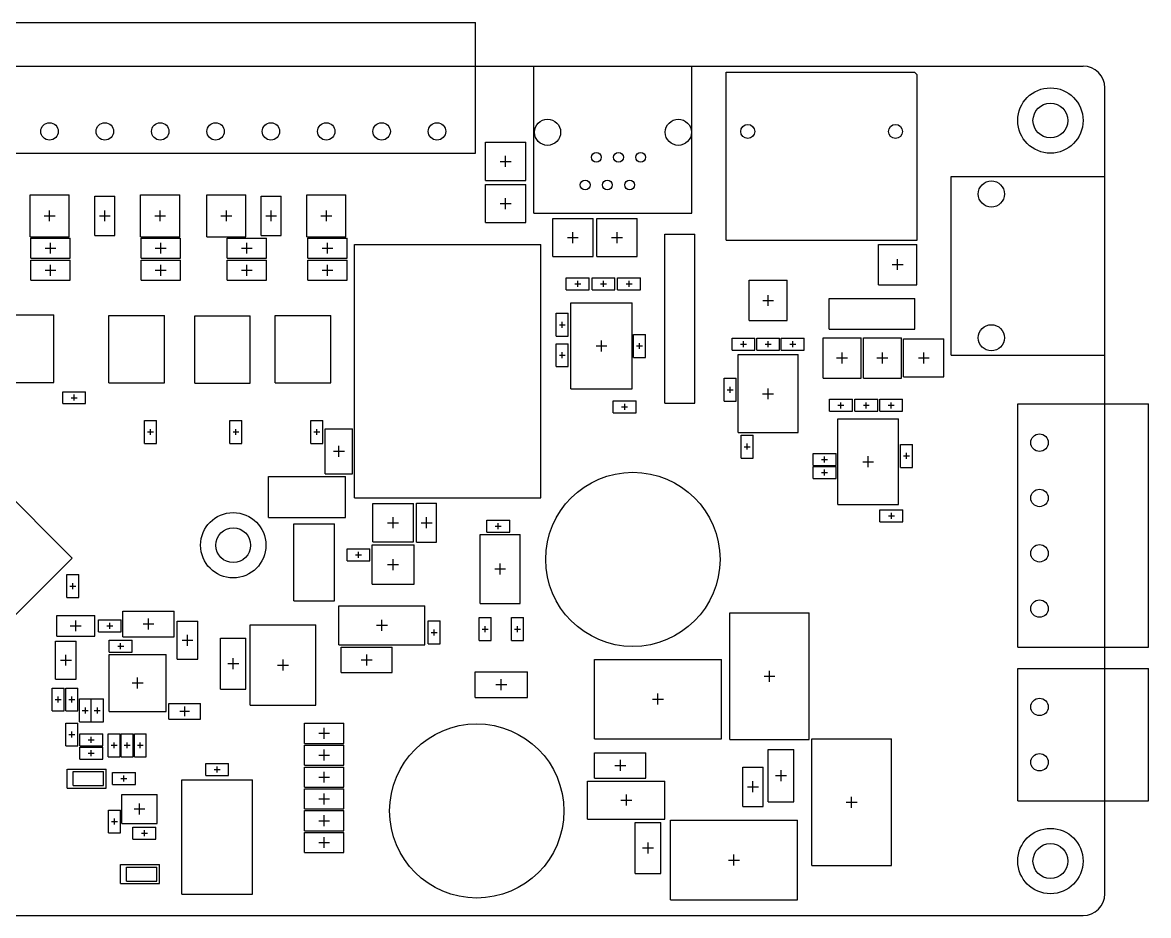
# Model space of a CAD drawing. Extents: x 13 to 256, y 25 to 107.
# Drawn here: x 152.7 to 256, y 25 to 107 of the extents above; entities that cross this region are included whole.
import ezdxf

# ---------------------------------------------------------------- set-up
doc = ezdxf.new("R2010")
doc.units = 0
doc.layers.add('MECHANICAL1', color=6, linetype='CONTINUOUS')
doc.layers.add('MECHANICAL15', color=56, linetype='CONTINUOUS')

msp = doc.modelspace()

# ---------------------------------------------------------------- linework, layer by layer
at = {"layer": 'MECHANICAL1'}
for p, q in [((19, 103), (250, 103)), ((252, 27), (252, 101)), ((19, 25), (250, 25))]:
    msp.add_line(p, q, dxfattribs=at)
for centre, radius in [((247, 98), 3), ((247, 98), 1.6), ((155.14, 97), 0.8), ((160.22, 97), 0.8), ((165.3, 97), 0.8), ((170.38, 97), 0.8), ((175.46, 97), 0.8), ((180.54, 97), 0.8), ((185.62, 97), 0.8), ((190.7, 97), 0.8), ((200.85, 96.92), 1.2), ((212.85, 96.92), 1.2), ((219.22, 97), 0.64), ((232.78, 97), 0.64), ((205.32, 94.62), 0.45), ((207.36, 94.62), 0.45), ((209.4, 94.62), 0.45), ((204.3, 92.08), 0.45), ((206.34, 92.08), 0.45), ((208.38, 92.08), 0.45), ((241.58, 91.25), 1.2), ((241.58, 78.05), 1.2), ((246, 68.42), 0.8), ((246, 63.34), 0.8), ((172, 59), 3), ((172, 59), 1.6), ((246, 58.26), 0.8), ((246, 53.18), 0.8), ((246, 44.15), 0.8), ((246, 39.07), 0.8), ((247, 30), 3), ((247, 30), 1.6)]:
    msp.add_circle(centre, radius, dxfattribs=at)
for centre, start, end in [((250, 101), 0, 90), ((250, 27), 270, 0)]:
    msp.add_arc(centre, 2, start, end, dxfattribs=at)
at = {"layer": 'MECHANICAL15'}
for p, q in [((136.35, 107), (194.24, 107)), ((194.24, 95), (194.24, 107)), ((199.6, 103), (214.1, 103)), ((199.6, 89.5), (199.6, 103)), ((214.1, 89.5), (214.1, 103)), ((217.23, 87), (217.23, 102.45)), ((217.23, 102.45), (234.52, 102.45)), ((234.52, 102.45), (234.77, 102.2)), ((234.77, 87), (234.77, 102.2)), ((195.15, 92.5), (195.15, 96)), ((195.15, 96), (198.85, 96)), ((198.85, 92.5), (198.85, 96)), ((136.35, 95), (194.24, 95)), ((196.5, 94.25), (197.5, 94.25)), ((197, 93.75), (197, 94.75)), ((195.15, 92.5), (198.85, 92.5)), ((195.15, 88.62), (195.15, 92.12)), ((195.15, 92.12), (198.85, 92.12)), ((198.85, 88.62), (198.85, 92.12)), ((237.88, 92.85), (251.98, 92.85)), ((237.88, 92.25), (237.88, 92.85)), ((237.88, 76.45), (237.88, 92.25)), ((251.98, 77.15), (251.98, 92.85)), ((153.35, 87.32), (153.35, 91.17)), ((153.35, 91.17), (156.95, 91.17)), ((156.95, 87.32), (156.95, 91.17)), ((159.3, 87.45), (159.3, 91.05)), ((159.3, 91.05), (161.15, 91.05)), ((161.15, 87.45), (161.15, 91.05)), ((163.5, 87.32), (163.5, 91.17)), ((163.5, 91.17), (167.1, 91.17)), ((167.1, 87.32), (167.1, 91.17)), ((169.57, 87.32), (169.57, 91.17)), ((169.57, 91.17), (173.17, 91.17)), ((173.17, 87.32), (173.17, 91.17)), ((174.55, 87.45), (174.55, 91.05)), ((174.55, 91.05), (176.4, 91.05)), ((176.4, 87.45), (176.4, 91.05)), ((178.75, 87.32), (178.75, 91.17)), ((178.75, 91.17), (182.35, 91.17)), ((182.35, 87.32), (182.35, 91.17)), ((196.5, 90.38), (197.5, 90.38)), ((197, 89.87), (197, 90.87)), ((154.65, 89.25), (155.65, 89.25)), ((155.15, 88.75), (155.15, 89.75)), ((159.73, 89.25), (160.72, 89.25)), ((160.23, 88.75), (160.23, 89.75)), ((164.8, 89.25), (165.8, 89.25)), ((165.3, 88.75), (165.3, 89.75)), ((170.87, 89.25), (171.87, 89.25)), ((171.37, 88.75), (171.37, 89.75)), ((174.98, 89.25), (175.97, 89.25)), ((175.48, 88.75), (175.48, 89.75)), ((180.05, 89.25), (181.05, 89.25)), ((180.55, 88.75), (180.55, 89.75)), ((199.6, 89.5), (214.1, 89.5)), ((201.32, 85.5), (201.32, 89)), ((201.32, 89), (205.03, 89)), ((205.03, 85.5), (205.03, 89)), ((205.38, 85.5), (205.38, 89)), ((205.38, 89), (209.08, 89)), ((209.08, 85.5), (209.08, 89)), ((195.15, 88.62), (198.85, 88.62)), ((153.35, 87.32), (156.95, 87.32)), ((153.43, 87.2), (157.03, 87.2)), ((153.43, 85.35), (153.43, 87.2)), ((157.03, 85.35), (157.03, 87.2)), ((159.3, 87.45), (161.15, 87.45)), ((163.5, 87.32), (167.1, 87.32)), ((163.55, 87.2), (167.15, 87.2)), ((163.55, 85.35), (163.55, 87.2)), ((167.15, 85.35), (167.15, 87.2)), ((169.57, 87.32), (173.17, 87.32)), ((171.45, 87.2), (175.05, 87.2)), ((171.45, 85.35), (171.45, 87.2)), ((174.55, 87.45), (176.4, 87.45)), ((175.05, 85.35), (175.05, 87.2)), ((178.75, 87.32), (182.35, 87.32)), ((178.85, 87.2), (182.45, 87.2)), ((178.85, 85.35), (178.85, 87.2)), ((182.45, 85.35), (182.45, 87.2)), ((202.67, 87.25), (203.67, 87.25)), ((203.17, 86.75), (203.17, 87.75)), ((206.73, 87.25), (207.72, 87.25)), ((207.23, 86.75), (207.23, 87.75)), ((211.62, 87.56), (214.38, 87.56)), ((211.62, 72.06), (211.62, 87.56)), ((214.38, 72.06), (214.38, 87.56)), ((217.23, 87), (234.77, 87)), ((154.73, 86.28), (155.73, 86.28)), ((155.23, 85.78), (155.23, 86.78)), ((164.85, 86.28), (165.85, 86.28)), ((165.35, 85.78), (165.35, 86.78)), ((172.75, 86.28), (173.75, 86.28)), ((173.25, 85.78), (173.25, 86.78)), ((180.15, 86.28), (181.15, 86.28)), ((180.65, 85.78), (180.65, 86.78)), ((183.12, 63.35), (183.12, 86.62)), ((183.12, 86.62), (200.22, 86.62)), ((200.22, 63.35), (200.22, 86.62)), ((231.23, 86.62), (234.73, 86.62)), ((231.23, 82.92), (231.23, 86.62)), ((234.73, 82.92), (234.73, 86.62)), ((153.43, 85.35), (157.03, 85.35)), ((153.43, 85.18), (157.03, 85.18)), ((153.43, 83.33), (153.43, 85.18)), ((155.23, 83.75), (155.23, 84.75)), ((157.03, 83.33), (157.03, 85.18)), ((163.55, 85.35), (167.15, 85.35)), ((163.55, 85.18), (167.15, 85.18)), ((163.55, 83.33), (163.55, 85.18)), ((165.35, 83.75), (165.35, 84.75)), ((167.15, 83.33), (167.15, 85.18)), ((171.45, 85.35), (175.05, 85.35)), ((171.45, 85.18), (175.05, 85.18)), ((171.45, 83.33), (171.45, 85.18)), ((173.25, 83.75), (173.25, 84.75)), ((175.05, 83.33), (175.05, 85.18)), ((178.85, 85.35), (182.45, 85.35)), ((178.85, 85.18), (182.45, 85.18)), ((178.85, 83.33), (178.85, 85.18)), ((180.65, 83.75), (180.65, 84.75)), ((182.45, 83.33), (182.45, 85.18)), ((201.32, 85.5), (205.03, 85.5)), ((205.38, 85.5), (209.08, 85.5)), ((232.48, 84.77), (233.48, 84.77)), ((232.98, 84.28), (232.98, 85.27)), ((154.73, 84.25), (155.73, 84.25)), ((164.85, 84.25), (165.85, 84.25)), ((172.75, 84.25), (173.75, 84.25)), ((180.15, 84.25), (181.15, 84.25)), ((153.43, 83.33), (157.03, 83.33)), ((163.55, 83.33), (167.15, 83.33)), ((171.45, 83.33), (175.05, 83.33)), ((178.85, 83.33), (182.45, 83.33)), ((202.57, 82.45), (202.57, 83.55)), ((202.57, 83.55), (204.68, 83.55)), ((203.35, 83), (203.9, 83)), ((203.63, 82.73), (203.63, 83.27)), ((204.68, 82.45), (204.68, 83.55)), ((204.93, 82.45), (204.93, 83.55)), ((204.93, 83.55), (207.02, 83.55)), ((205.7, 83), (206.25, 83)), ((205.98, 82.73), (205.98, 83.27)), ((207.02, 82.45), (207.02, 83.55)), ((207.27, 82.45), (207.27, 83.55)), ((207.27, 83.55), (209.37, 83.55)), ((208.05, 83), (208.6, 83)), ((208.33, 82.73), (208.33, 83.27)), ((209.37, 82.45), (209.37, 83.55)), ((219.35, 83.33), (222.85, 83.33)), ((219.35, 79.63), (219.35, 83.33)), ((222.85, 79.63), (222.85, 83.33)), ((231.23, 82.92), (234.73, 82.92)), ((202.57, 82.45), (204.68, 82.45)), ((204.93, 82.45), (207.02, 82.45)), ((207.27, 82.45), (209.37, 82.45)), ((221.1, 80.98), (221.1, 81.97)), ((226.68, 81.65), (234.57, 81.65)), ((226.68, 78.85), (226.68, 81.65)), ((234.57, 78.85), (234.57, 81.65)), ((203, 73.35), (203, 81.25)), ((203, 81.25), (208.6, 81.25)), ((208.6, 73.35), (208.6, 81.25)), ((220.6, 81.48), (221.6, 81.48)), ((150.45, 80.15), (155.55, 80.15)), ((155.55, 73.95), (155.55, 80.15)), ((160.58, 73.9), (160.58, 80.1)), ((160.58, 80.1), (165.68, 80.1)), ((165.68, 73.9), (165.68, 80.1)), ((168.47, 73.87), (168.47, 80.07)), ((168.47, 80.07), (173.57, 80.07)), ((173.57, 73.87), (173.57, 80.07)), ((175.85, 73.9), (175.85, 80.1)), ((175.85, 80.1), (180.95, 80.1)), ((180.95, 73.9), (180.95, 80.1)), ((201.65, 78.2), (201.65, 80.3)), ((201.65, 80.3), (202.75, 80.3)), ((202.75, 78.2), (202.75, 80.3)), ((219.35, 79.63), (222.85, 79.63)), ((201.93, 79.25), (202.48, 79.25)), ((202.2, 78.97), (202.2, 79.52)), ((226.68, 78.85), (234.57, 78.85)), ((201.65, 78.2), (202.75, 78.2)), ((205.8, 76.8), (205.8, 77.8)), ((208.75, 78.35), (209.85, 78.35)), ((208.75, 76.25), (208.75, 78.35)), ((209.3, 77.02), (209.3, 77.57)), ((209.85, 76.25), (209.85, 78.35)), ((217.78, 78), (219.88, 78)), ((217.78, 76.9), (217.78, 78)), ((218.83, 77.18), (218.83, 77.73)), ((219.88, 76.9), (219.88, 78)), ((220.05, 78), (222.15, 78)), ((220.05, 76.9), (220.05, 78)), ((221.1, 77.18), (221.1, 77.73)), ((222.15, 76.9), (222.15, 78)), ((222.3, 78), (224.4, 78)), ((222.3, 76.9), (222.3, 78)), ((223.35, 77.18), (223.35, 77.73)), ((224.4, 76.9), (224.4, 78)), ((226.13, 78.05), (229.63, 78.05)), ((226.13, 74.35), (226.13, 78.05)), ((229.63, 74.35), (229.63, 78.05)), ((229.83, 78.05), (233.33, 78.05)), ((229.83, 74.35), (229.83, 78.05)), ((233.33, 74.35), (233.33, 78.05)), ((233.53, 74.45), (233.53, 77.95)), ((233.53, 77.95), (237.23, 77.95)), ((237.23, 74.45), (237.23, 77.95)), ((201.65, 75.4), (201.65, 77.5)), ((201.65, 77.5), (202.75, 77.5)), ((202.2, 76.18), (202.2, 76.73)), ((202.75, 75.4), (202.75, 77.5)), ((205.3, 77.3), (206.3, 77.3)), ((209.02, 77.3), (209.57, 77.3)), ((217.78, 76.9), (219.88, 76.9)), ((218.34, 76.5), (223.84, 76.5)), ((218.34, 69.35), (218.34, 76.5)), ((218.55, 77.45), (219.1, 77.45)), ((220.05, 76.9), (222.15, 76.9)), ((220.83, 77.45), (221.38, 77.45)), ((222.3, 76.9), (224.4, 76.9)), ((223.08, 77.45), (223.63, 77.45)), ((223.84, 69.35), (223.84, 76.5)), ((227.88, 75.7), (227.88, 76.7)), ((231.58, 75.7), (231.58, 76.7)), ((235.38, 75.7), (235.38, 76.7)), ((251.98, 76.45), (251.98, 77.15)), ((201.93, 76.45), (202.48, 76.45)), ((208.75, 76.25), (209.85, 76.25)), ((227.38, 76.2), (228.38, 76.2)), ((231.08, 76.2), (232.08, 76.2)), ((234.88, 76.2), (235.87, 76.2)), ((237.88, 76.45), (251.88, 76.45)), ((251.88, 76.45), (251.98, 76.45)), ((201.65, 75.4), (202.75, 75.4)), ((233.53, 74.45), (237.23, 74.45)), ((150.45, 73.95), (155.55, 73.95)), ((160.58, 73.9), (165.68, 73.9)), ((168.47, 73.87), (173.57, 73.87)), ((175.85, 73.9), (180.95, 73.9)), ((217.05, 74.33), (218.15, 74.33)), ((217.05, 72.23), (217.05, 74.33)), ((217.6, 73), (217.6, 73.55)), ((218.15, 72.23), (218.15, 74.33)), ((221.09, 72.4), (221.09, 73.4)), ((226.13, 74.35), (229.63, 74.35)), ((229.83, 74.35), (233.33, 74.35)), ((156.35, 73.1), (158.45, 73.1)), ((156.35, 72), (156.35, 73.1)), ((157.13, 72.55), (157.68, 72.55)), ((157.4, 72.28), (157.4, 72.83)), ((158.45, 72), (158.45, 73.1)), ((203, 73.35), (208.6, 73.35)), ((217.33, 73.27), (217.88, 73.27)), ((220.59, 72.9), (221.59, 72.9)), ((226.72, 71.3), (226.72, 72.4)), ((226.72, 72.4), (228.83, 72.4)), ((228.83, 71.3), (228.83, 72.4)), ((229.05, 71.3), (229.05, 72.4)), ((229.05, 72.4), (231.15, 72.4)), ((231.15, 71.3), (231.15, 72.4)), ((231.33, 71.3), (231.33, 72.4)), ((231.33, 72.4), (233.43, 72.4)), ((233.43, 71.3), (233.43, 72.4)), ((156.35, 72), (158.45, 72)), ((206.87, 71.15), (206.87, 72.25)), ((206.87, 72.25), (208.97, 72.25)), ((207.65, 71.7), (208.2, 71.7)), ((207.93, 71.43), (207.93, 71.97)), ((208.97, 71.15), (208.97, 72.25)), ((211.62, 72.06), (214.38, 72.06)), ((217.05, 72.23), (218.15, 72.23)), ((227.5, 71.85), (228.05, 71.85)), ((227.78, 71.57), (227.78, 72.12)), ((229.83, 71.85), (230.38, 71.85)), ((230.1, 71.57), (230.1, 72.12)), ((232.1, 71.85), (232.65, 71.85)), ((232.38, 71.57), (232.38, 72.12)), ((244, 49.64), (244, 71.97)), ((244, 71.97), (256, 71.97)), ((256, 49.64), (256, 71.97)), ((163.85, 68.35), (163.85, 70.45)), ((163.85, 70.45), (164.95, 70.45)), ((164.95, 68.35), (164.95, 70.45)), ((171.7, 68.35), (171.7, 70.45)), ((171.7, 70.45), (172.8, 70.45)), ((172.8, 68.35), (172.8, 70.45)), ((179.13, 68.35), (179.13, 70.45)), ((179.13, 70.45), (180.23, 70.45)), ((180.23, 68.35), (180.23, 70.45)), ((206.87, 71.15), (208.97, 71.15)), ((226.72, 71.3), (228.83, 71.3)), ((227.48, 62.73), (227.48, 70.62)), ((227.48, 70.62), (233.07, 70.62)), ((229.05, 71.3), (231.15, 71.3)), ((231.33, 71.3), (233.43, 71.3)), ((233.07, 62.73), (233.07, 70.62)), ((164.13, 69.4), (164.68, 69.4)), ((164.4, 69.13), (164.4, 69.67)), ((171.98, 69.4), (172.52, 69.4)), ((172.25, 69.13), (172.25, 69.67)), ((179.4, 69.4), (179.95, 69.4)), ((179.68, 69.13), (179.68, 69.67)), ((180.45, 65.55), (180.45, 69.7)), ((180.45, 69.7), (182.95, 69.7)), ((182.95, 65.55), (182.95, 69.7)), ((218.34, 69.35), (223.84, 69.35)), ((163.85, 68.35), (164.95, 68.35)), ((171.7, 68.35), (172.8, 68.35)), ((179.13, 68.35), (180.23, 68.35)), ((218.63, 69.1), (219.73, 69.1)), ((218.63, 67), (218.63, 69.1)), ((219.18, 67.78), (219.18, 68.33)), ((219.73, 67), (219.73, 69.1)), ((233.25, 68.25), (234.35, 68.25)), ((233.25, 66.15), (233.25, 68.25)), ((234.35, 66.15), (234.35, 68.25)), ((147.75, 67.3), (157.23, 57.82)), ((181.2, 67.63), (182.2, 67.63)), ((181.7, 67.13), (181.7, 68.12)), ((218.9, 68.05), (219.45, 68.05)), ((225.23, 67.42), (227.33, 67.42)), ((225.23, 66.33), (225.23, 67.42)), ((227.33, 66.33), (227.33, 67.42)), ((230.28, 66.17), (230.28, 67.17)), ((233.53, 67.2), (234.08, 67.2)), ((233.8, 66.92), (233.8, 67.47)), ((218.63, 67), (219.73, 67)), ((225.23, 66.33), (227.33, 66.33)), ((225.23, 66.23), (227.33, 66.23)), ((225.23, 65.13), (225.23, 66.23)), ((226, 66.87), (226.55, 66.87)), ((226.28, 66.6), (226.28, 67.15)), ((227.33, 65.13), (227.33, 66.23)), ((229.77, 66.67), (230.77, 66.67)), ((233.25, 66.15), (234.35, 66.15)), ((175.25, 65.3), (182.3, 65.3)), ((175.25, 61.55), (175.25, 65.3)), ((180.45, 65.55), (182.95, 65.55)), ((182.3, 61.55), (182.3, 65.3)), ((225.23, 65.13), (227.33, 65.13)), ((226, 65.68), (226.55, 65.68)), ((226.28, 65.4), (226.28, 65.95)), ((183.12, 63.35), (200.22, 63.35)), ((184.8, 62.82), (188.55, 62.82)), ((184.8, 59.32), (184.8, 62.82)), ((188.55, 59.32), (188.55, 62.82)), ((188.82, 59.27), (188.82, 62.87)), ((188.82, 62.87), (190.67, 62.87)), ((190.67, 59.27), (190.67, 62.87)), ((227.48, 62.73), (233.07, 62.73)), ((231.35, 61.15), (231.35, 62.25)), ((231.35, 62.25), (233.45, 62.25)), ((233.45, 61.15), (233.45, 62.25)), ((175.25, 61.55), (182.3, 61.55)), ((186.17, 61.07), (187.17, 61.07)), ((186.67, 60.57), (186.67, 61.57)), ((189.25, 61.07), (190.25, 61.07)), ((189.75, 60.57), (189.75, 61.57)), ((195.28, 61.3), (197.38, 61.3)), ((195.28, 60.2), (195.28, 61.3)), ((196.33, 60.47), (196.33, 61.02)), ((197.38, 60.2), (197.38, 61.3)), ((231.35, 61.15), (233.45, 61.15)), ((232.13, 61.7), (232.68, 61.7)), ((232.4, 61.43), (232.4, 61.97)), ((177.55, 53.9), (177.55, 60.95)), ((177.55, 60.95), (181.3, 60.95)), ((181.3, 53.9), (181.3, 60.95)), ((194.65, 53.65), (194.65, 60)), ((194.65, 60), (198.35, 60)), ((195.28, 60.2), (197.38, 60.2)), ((196.05, 60.75), (196.6, 60.75)), ((198.35, 53.65), (198.35, 60)), ((184.75, 59.03), (188.6, 59.03)), ((184.75, 55.42), (184.75, 59.03)), ((184.8, 59.32), (188.55, 59.32)), ((188.6, 55.42), (188.6, 59.03)), ((188.82, 59.27), (190.67, 59.27)), ((182.45, 57.58), (182.45, 58.67)), ((182.45, 58.67), (184.55, 58.67)), ((183.22, 58.12), (183.77, 58.12)), ((183.5, 57.85), (183.5, 58.4)), ((184.55, 57.58), (184.55, 58.67)), ((147.75, 48.35), (157.23, 57.82)), ((182.45, 57.58), (184.55, 57.58)), ((186.17, 57.22), (187.17, 57.22)), ((186.67, 56.72), (186.67, 57.73)), ((196.5, 56.32), (196.5, 57.32)), ((156.73, 56.3), (157.83, 56.3)), ((156.73, 54.2), (156.73, 56.3)), ((157.83, 54.2), (157.83, 56.3)), ((196, 56.82), (197, 56.82)), ((157, 55.25), (157.55, 55.25)), ((157.28, 54.98), (157.28, 55.53)), ((184.75, 55.42), (188.6, 55.42)), ((156.73, 54.2), (157.83, 54.2)), ((177.55, 53.9), (181.3, 53.9)), ((161.87, 52.95), (166.57, 52.95)), ((161.87, 50.6), (161.87, 52.95)), ((166.57, 50.6), (166.57, 52.95)), ((181.7, 53.45), (189.6, 53.45)), ((181.7, 49.85), (181.7, 53.45)), ((189.6, 49.85), (189.6, 53.45)), ((194.65, 53.65), (198.35, 53.65)), ((217.57, 52.8), (224.87, 52.8)), ((217.57, 41.15), (217.57, 52.8)), ((224.87, 41.15), (224.87, 52.8)), ((155.8, 52.55), (159.3, 52.55)), ((155.8, 50.65), (155.8, 52.55)), ((157.55, 51.1), (157.55, 52.1)), ((159.3, 50.65), (159.3, 52.55)), ((159.63, 51.05), (159.63, 52.15)), ((159.63, 52.15), (161.73, 52.15)), ((160.68, 51.33), (160.68, 51.87)), ((161.73, 51.05), (161.73, 52.15)), ((163.72, 51.78), (164.72, 51.78)), ((164.22, 51.27), (164.22, 52.28)), ((166.85, 48.53), (166.85, 52.02)), ((166.85, 52.02), (168.75, 52.02)), ((168.75, 48.53), (168.75, 52.02)), ((173.57, 44.3), (173.57, 51.7)), ((173.57, 51.7), (179.58, 51.7)), ((179.58, 44.3), (179.58, 51.7)), ((185.65, 51.15), (185.65, 52.15)), ((189.9, 49.95), (189.9, 52.05)), ((189.9, 52.05), (191, 52.05)), ((191, 49.95), (191, 52.05)), ((194.58, 52.35), (195.67, 52.35)), ((194.58, 50.25), (194.58, 52.35)), ((195.67, 50.25), (195.67, 52.35)), ((197.55, 52.35), (198.65, 52.35)), ((197.55, 50.25), (197.55, 52.35)), ((198.65, 50.25), (198.65, 52.35)), ((155.8, 50.65), (159.3, 50.65)), ((157.05, 51.6), (158.05, 51.6)), ((159.63, 51.05), (161.73, 51.05)), ((160.4, 51.6), (160.95, 51.6)), ((167.8, 49.77), (167.8, 50.77)), ((185.15, 51.65), (186.15, 51.65)), ((190.17, 51), (190.72, 51)), ((190.45, 50.72), (190.45, 51.27)), ((194.85, 51.3), (195.4, 51.3)), ((195.12, 51.02), (195.12, 51.57)), ((197.82, 51.3), (198.37, 51.3)), ((198.1, 51.02), (198.1, 51.57)), ((155.7, 46.7), (155.7, 50.2)), ((155.7, 50.2), (157.6, 50.2)), ((157.6, 46.7), (157.6, 50.2)), ((160.62, 49.18), (160.62, 50.27)), ((160.62, 50.27), (162.72, 50.27)), ((161.4, 49.73), (161.95, 49.73)), ((161.67, 49.45), (161.67, 50)), ((161.87, 50.6), (166.57, 50.6)), ((162.72, 49.18), (162.72, 50.27)), ((167.3, 50.27), (168.3, 50.27)), ((170.83, 45.78), (170.83, 50.48)), ((170.83, 50.48), (173.17, 50.48)), ((173.17, 45.78), (173.17, 50.48)), ((181.7, 49.85), (189.6, 49.85)), ((181.9, 49.65), (186.6, 49.65)), ((181.9, 47.3), (181.9, 49.65)), ((186.6, 47.3), (186.6, 49.65)), ((189.9, 49.95), (191, 49.95)), ((194.58, 50.25), (195.67, 50.25)), ((197.55, 50.25), (198.65, 50.25)), ((244, 49.64), (256, 49.64)), ((156.65, 47.95), (156.65, 48.95)), ((160.6, 43.73), (160.6, 48.97)), ((160.6, 48.97), (165.85, 48.97)), ((160.62, 49.18), (162.72, 49.18)), ((165.85, 43.73), (165.85, 48.97)), ((172, 47.63), (172, 48.63)), ((184.25, 47.97), (184.25, 48.97)), ((156.15, 48.45), (157.15, 48.45)), ((166.85, 48.53), (168.75, 48.53)), ((171.5, 48.13), (172.5, 48.13)), ((176.07, 48), (177.08, 48)), ((176.58, 47.5), (176.58, 48.5)), ((183.75, 48.47), (184.75, 48.47)), ((205.15, 41.22), (205.15, 48.52)), ((205.15, 48.52), (216.8, 48.52)), ((216.8, 41.22), (216.8, 48.52)), ((244, 47.69), (256, 47.69)), ((244, 35.53), (244, 47.69)), ((256, 35.53), (256, 47.69)), ((155.7, 46.7), (157.6, 46.7)), ((163.22, 45.85), (163.22, 46.85)), ((181.9, 47.3), (186.6, 47.3)), ((194.2, 47.38), (199, 47.38)), ((194.2, 45.03), (194.2, 47.38)), ((196.6, 45.7), (196.6, 46.7)), ((199, 45.03), (199, 47.38)), ((220.72, 46.97), (221.72, 46.97)), ((221.22, 46.47), (221.22, 47.47)), ((155.37, 43.78), (155.37, 45.88)), ((155.37, 45.88), (156.47, 45.88)), ((156.47, 43.78), (156.47, 45.88)), ((156.63, 43.78), (156.63, 45.88)), ((156.63, 45.88), (157.73, 45.88)), ((157.73, 43.78), (157.73, 45.88)), ((162.72, 46.35), (163.72, 46.35)), ((170.83, 45.78), (173.17, 45.78)), ((196.1, 46.2), (197.1, 46.2)), ((155.65, 44.83), (156.2, 44.83)), ((155.92, 44.55), (155.92, 45.1)), ((156.9, 44.83), (157.45, 44.83)), ((157.18, 44.55), (157.18, 45.1)), ((157.88, 44.88), (158.97, 44.88)), ((157.88, 42.77), (157.88, 44.88)), ((158.97, 42.77), (158.97, 44.88)), ((158.97, 44.88), (160.08, 44.88)), ((158.97, 42.77), (158.97, 44.88)), ((160.08, 42.77), (160.08, 44.88)), ((166.1, 44.48), (169, 44.48)), ((166.1, 43.03), (166.1, 44.48)), ((169, 43.03), (169, 44.48)), ((194.2, 45.03), (199, 45.03)), ((210.48, 44.87), (211.48, 44.87)), ((210.98, 44.37), (210.98, 45.37)), ((155.37, 43.78), (156.47, 43.78)), ((156.63, 43.78), (157.73, 43.78)), ((158.15, 43.82), (158.7, 43.82)), ((158.43, 43.55), (158.43, 44.1)), ((159.25, 43.82), (159.8, 43.82)), ((159.53, 43.55), (159.53, 44.1)), ((160.6, 43.73), (165.85, 43.73)), ((167.1, 43.75), (168, 43.75)), ((167.55, 43.3), (167.55, 44.2)), ((173.57, 44.3), (179.58, 44.3)), ((156.63, 40.57), (156.63, 42.67)), ((156.63, 42.67), (157.73, 42.67)), ((157.73, 40.57), (157.73, 42.67)), ((157.88, 42.77), (158.97, 42.77)), ((158.97, 42.77), (160.08, 42.77)), ((166.1, 43.03), (169, 43.03)), ((178.55, 42.65), (182.15, 42.65)), ((178.55, 40.8), (178.55, 42.65)), ((182.15, 40.8), (182.15, 42.65)), ((156.9, 41.62), (157.45, 41.62)), ((157.18, 41.35), (157.18, 41.9)), ((157.92, 40.57), (157.92, 41.67)), ((157.92, 41.67), (160.02, 41.67)), ((158.97, 40.85), (158.97, 41.4)), ((160.02, 40.57), (160.02, 41.67)), ((160.53, 39.58), (160.53, 41.67)), ((160.53, 41.67), (161.62, 41.67)), ((161.62, 39.58), (161.62, 41.67)), ((161.73, 39.58), (161.73, 41.67)), ((161.73, 41.67), (162.82, 41.67)), ((162.82, 39.58), (162.82, 41.67)), ((162.93, 39.58), (162.93, 41.67)), ((162.93, 41.67), (164.02, 41.67)), ((164.02, 39.58), (164.02, 41.67)), ((179.85, 41.73), (180.85, 41.73)), ((180.35, 41.23), (180.35, 42.23)), ((156.63, 40.57), (157.73, 40.57)), ((157.92, 40.57), (160.02, 40.57)), ((157.92, 40.45), (160.02, 40.45)), ((157.92, 39.35), (157.92, 40.45)), ((158.7, 41.13), (159.25, 41.13)), ((160.02, 39.35), (160.02, 40.45)), ((160.8, 40.63), (161.35, 40.63)), ((161.07, 40.35), (161.07, 40.9)), ((162, 40.63), (162.55, 40.63)), ((162.27, 40.35), (162.27, 40.9)), ((163.2, 40.63), (163.75, 40.63)), ((163.47, 40.35), (163.47, 40.9)), ((178.55, 40.8), (182.15, 40.8)), ((178.55, 40.65), (182.15, 40.65)), ((178.55, 38.8), (178.55, 40.65)), ((182.15, 38.8), (182.15, 40.65)), ((205.15, 41.22), (216.8, 41.22)), ((217.57, 41.15), (224.87, 41.15)), ((225.1, 41.23), (232.4, 41.23)), ((225.1, 29.58), (225.1, 41.23)), ((232.4, 29.58), (232.4, 41.23)), ((157.92, 39.35), (160.02, 39.35)), ((158.7, 39.9), (159.25, 39.9)), ((158.97, 39.63), (158.97, 40.18)), ((160.53, 39.58), (161.62, 39.58)), ((161.73, 39.58), (162.82, 39.58)), ((162.93, 39.58), (164.02, 39.58)), ((179.85, 39.73), (180.85, 39.73)), ((180.35, 39.23), (180.35, 40.23)), ((205.17, 39.95), (209.88, 39.95)), ((205.17, 37.6), (205.17, 39.95)), ((207.53, 38.28), (207.53, 39.28)), ((209.88, 37.6), (209.88, 39.95)), ((221.1, 35.45), (221.1, 40.25)), ((221.1, 40.25), (223.45, 40.25)), ((223.45, 35.45), (223.45, 40.25)), ((156.75, 36.7), (156.75, 38.45)), ((156.78, 38.45), (160.33, 38.45)), ((160.33, 36.7), (160.33, 38.45)), ((169.48, 37.85), (169.48, 38.95)), ((169.48, 38.95), (171.58, 38.95)), ((170.25, 38.4), (170.8, 38.4)), ((170.52, 38.12), (170.52, 38.68)), ((171.58, 37.85), (171.58, 38.95)), ((178.55, 38.8), (182.15, 38.8)), ((178.55, 38.62), (182.15, 38.62)), ((178.55, 36.78), (178.55, 38.62)), ((182.15, 36.78), (182.15, 38.62)), ((207.02, 38.77), (208.02, 38.77)), ((218.78, 35.02), (218.78, 38.62)), ((218.78, 38.62), (220.63, 38.62)), ((220.63, 35.02), (220.63, 38.62)), ((222.28, 37.35), (222.28, 38.35)), ((157.3, 36.93), (157.3, 38.23)), ((157.3, 38.23), (160.1, 38.23)), ((160.1, 36.93), (160.1, 38.23)), ((160.92, 37.03), (160.92, 38.12)), ((160.92, 38.12), (163.03, 38.12)), ((161.7, 37.57), (162.25, 37.57)), ((161.97, 37.3), (161.97, 37.85)), ((163.03, 37.03), (163.03, 38.12)), ((167.27, 37.45), (173.78, 37.45)), ((167.27, 26.95), (167.27, 37.45)), ((169.48, 37.85), (171.58, 37.85)), ((173.78, 26.95), (173.78, 37.45)), ((179.85, 37.7), (180.85, 37.7)), ((180.35, 37.2), (180.35, 38.2)), ((204.53, 33.85), (204.53, 37.35)), ((204.53, 37.35), (211.62, 37.35)), ((205.17, 37.6), (209.88, 37.6)), ((211.62, 33.85), (211.62, 37.35)), ((219.7, 36.32), (219.7, 37.32)), ((221.78, 37.85), (222.78, 37.85)), ((156.75, 36.7), (160.33, 36.7)), ((157.3, 36.93), (160.1, 36.93)), ((160.92, 37.03), (163.03, 37.03)), ((178.55, 36.78), (182.15, 36.78)), ((178.55, 36.63), (182.15, 36.63)), ((178.55, 34.78), (178.55, 36.63)), ((180.35, 35.2), (180.35, 36.2)), ((182.15, 34.78), (182.15, 36.63)), ((219.2, 36.82), (220.2, 36.82)), ((161.78, 36.1), (165.03, 36.1)), ((161.78, 33.45), (161.78, 36.1)), ((163.4, 34.28), (163.4, 35.28)), ((165.03, 33.45), (165.03, 36.1)), ((179.85, 35.7), (180.85, 35.7)), ((207.58, 35.6), (208.58, 35.6)), ((208.08, 35.1), (208.08, 36.1)), ((221.1, 35.45), (223.45, 35.45)), ((228.25, 35.4), (229.25, 35.4)), ((228.75, 34.9), (228.75, 35.9)), ((244, 35.53), (256, 35.53)), ((160.55, 34.68), (161.65, 34.68)), ((160.55, 32.58), (160.55, 34.68)), ((161.65, 32.58), (161.65, 34.68)), ((162.9, 34.78), (163.9, 34.78)), ((178.55, 34.78), (182.15, 34.78)), ((178.55, 34.63), (182.15, 34.63)), ((178.55, 32.78), (178.55, 34.63)), ((180.35, 33.2), (180.35, 34.2)), ((182.15, 32.78), (182.15, 34.63)), ((218.78, 35.02), (220.63, 35.02)), ((160.82, 33.63), (161.37, 33.63)), ((161.1, 33.35), (161.1, 33.9)), ((161.78, 33.45), (165.03, 33.45)), ((162.8, 32), (162.8, 33.1)), ((162.8, 33.1), (164.9, 33.1)), ((164.9, 32), (164.9, 33.1)), ((179.85, 33.7), (180.85, 33.7)), ((204.53, 33.85), (211.62, 33.85)), ((208.9, 28.85), (208.9, 33.55)), ((208.9, 33.55), (211.25, 33.55)), ((211.25, 28.85), (211.25, 33.55)), ((212.13, 26.44), (212.13, 33.74)), ((212.13, 33.74), (223.78, 33.74)), ((223.78, 26.44), (223.78, 33.74)), ((160.55, 32.58), (161.65, 32.58)), ((163.58, 32.55), (164.13, 32.55)), ((163.85, 32.28), (163.85, 32.83)), ((178.55, 32.78), (182.15, 32.78)), ((178.55, 32.63), (182.15, 32.63)), ((178.55, 30.78), (178.55, 32.63)), ((180.35, 31.2), (180.35, 32.2)), ((182.15, 30.78), (182.15, 32.63)), ((162.8, 32), (164.9, 32)), ((179.85, 31.7), (180.85, 31.7)), ((209.57, 31.2), (210.57, 31.2)), ((210.08, 30.7), (210.08, 31.7)), ((178.55, 30.78), (182.15, 30.78)), ((217.45, 30.09), (218.45, 30.09)), ((217.95, 29.59), (217.95, 30.59)), ((161.65, 27.93), (161.65, 29.68)), ((161.67, 29.68), (165.23, 29.68)), ((162.2, 29.45), (165, 29.45)), ((162.2, 28.15), (162.2, 29.45)), ((165, 28.15), (165, 29.45)), ((165.23, 27.93), (165.23, 29.68)), ((225.1, 29.58), (232.4, 29.58)), ((161.65, 27.93), (165.23, 27.93)), ((162.2, 28.15), (165, 28.15)), ((208.9, 28.85), (211.25, 28.85)), ((167.27, 26.95), (173.78, 26.95)), ((212.13, 26.44), (223.78, 26.44))]:
    msp.add_line(p, q, dxfattribs=at)
for centre in [(208.68, 57.7), (194.35, 34.6)]:
    msp.add_circle(centre, 8, dxfattribs=at)

doc.saveas('drawing.dxf')
